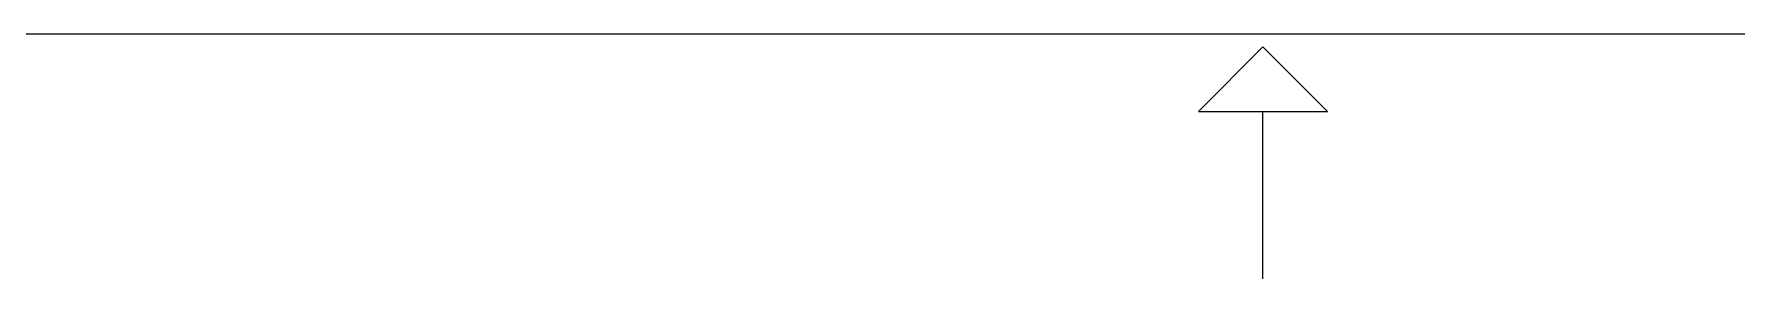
# Model space of a CAD drawing. Extents: x 0 to 1186, y 36 to 805.
# Drawn here: x 462.6 to 643.9, y 36.1 to 62.2 of the extents above; entities that cross this region are included whole.
import ezdxf

# ---------------------------------------------------------------- set-up
doc = ezdxf.new("R2010")
doc.units = 0
doc.layers.add('1', color=1, linetype='CONTINUOUS')

msp = doc.modelspace()

# ---------------------------------------------------------------- linework, layer by layer
at = {"layer": '1'}
for p, q in [((1160.43, 62.25), (26.5, 62.25)), ((593.45, 60.88), (586.6, 54)), ((600.33, 54), (593.45, 60.88)), ((586.6, 54), (600.33, 54)), ((593.45, 36.15), (593.45, 54))]:
    msp.add_line(p, q, dxfattribs=at)

doc.saveas('drawing.dxf')
